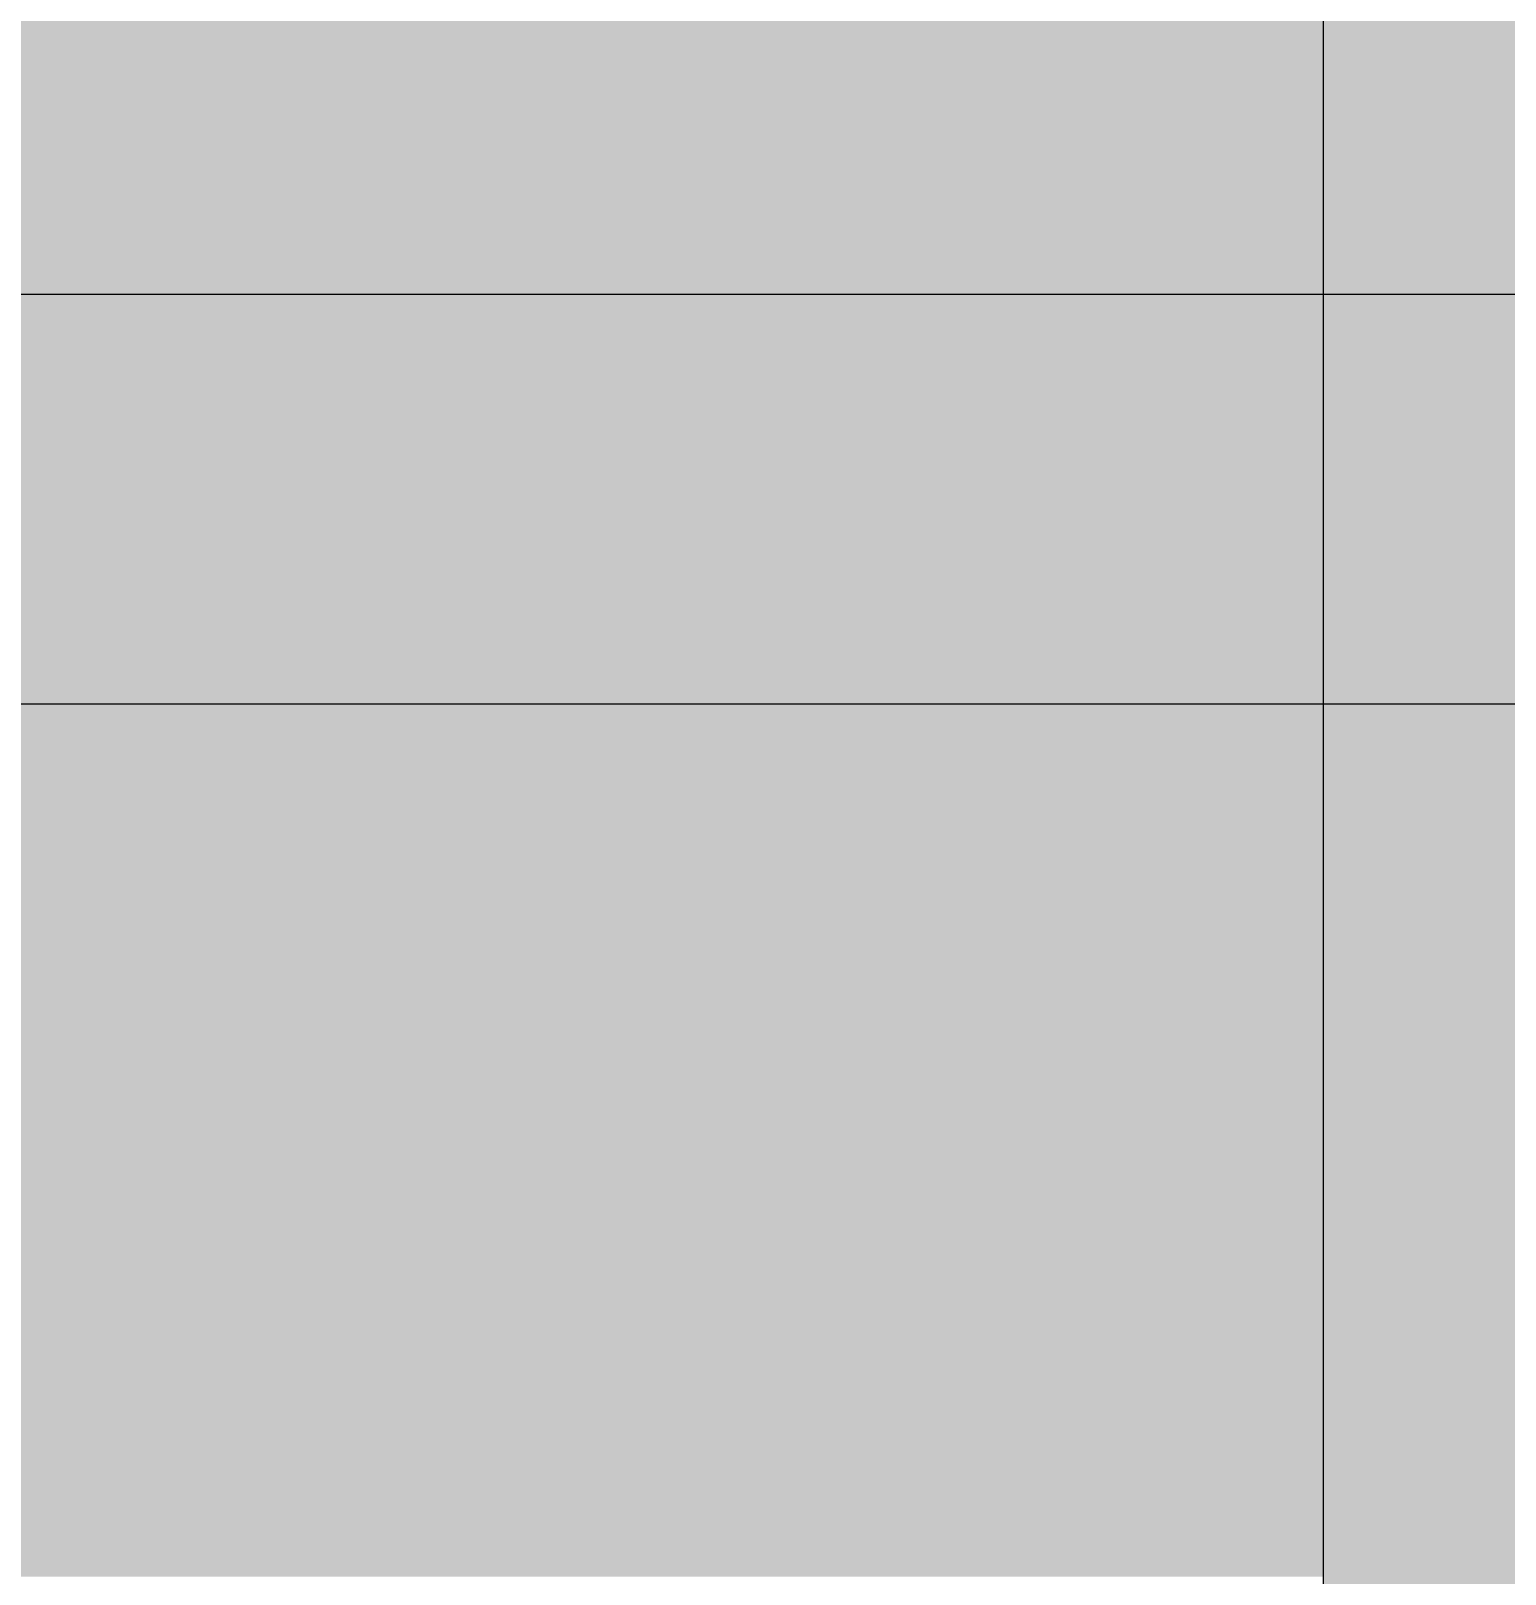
# Model space of a CAD drawing. Header units: millimetres. Extents: x 35877 to 3066687, y -650199 to -40525.
# Drawn here: x 149465.15 to 149483.14, y -179121.86 to -179103.03 of the extents above; entities that cross this region are included whole.
import ezdxf
from ezdxf import colors
from ezdxf.entities.mleader import LeaderData, LeaderLine
from ezdxf.math import Vec2, Vec3

# ---------------------------------------------------------------- set-up
doc = ezdxf.new("R2010")
doc.units = ezdxf.units.MM
doc.header["$MEASUREMENT"] = 0
doc.layers.add('dim05', color=1, linetype='Continuous', lineweight=13)
doc.layers.add('FURNITURE', color=32, linetype='Continuous', lineweight=9)
doc.styles.get("Standard").update_dxf_attribs({"font": 'arial.ttf', "height": 6})

msp = doc.modelspace()

# ---------------------------------------------------------------- hatches: boundary and pattern name
at = {"layer": 'dim05', "lineweight": 0, "true_color": 0xd5d3c0, "transparency": 33554559}
h = msp.add_hatch(color=254, dxfattribs=at)
h.dxf.hatch_style = 1
h.paths.add_polyline_path([(149521.9181789453, -179056.8135663645), (149485.9181789447, -179056.8135663645), (149485.9181789447, -179061.8135663645), (149521.9181789453, -179061.8135663645)])
h.paths.add_polyline_path([(149521.918207769, -179043.8166014899), (149485.9182077684, -179043.8166014899), (149485.9181789447, -179056.8135663645), (149521.9181789453, -179056.8135663645)])
h.paths.add_polyline_path([(149485.9182405954, -179043.81660149), (149480.9182405954, -179043.81660149), (149480.9181789447, -179056.8135663645), (149485.9181789447, -179056.8135663645)])
h.paths.add_polyline_path([(149480.918275424, -179043.81660149), (149442.4182754241, -179043.81660149), (149442.4181789448, -179056.8135663645), (149480.9181789447, -179056.8135663645)])
h.paths.add_polyline_path([(149467.7359881244, -179049.401896742), (149455.6003697651, -179049.401896742), (149455.6004662444, -179043.81660149), (149467.7360846038, -179043.81660149)], flags=16)
h.paths.add_polyline_path([(149480.9181789447, -179056.8135663645), (149442.4181789448, -179056.8135663645), (149442.4181789448, -179061.8135663645), (149480.9181789447, -179061.8135663645)])
h.paths.add_polyline_path([(149485.9181789447, -179056.8135663645), (149480.9181789447, -179056.8135663645), (149480.9181789447, -179061.8135663645), (149485.9181789447, -179061.8135663645)])
h.paths.add_polyline_path([(149485.9181789447, -179061.8135663645), (149480.9181789447, -179061.8135663645), (149480.9181789447, -179106.2425551697), (149485.9181789447, -179106.2425551697)])
h.paths.add_polyline_path([(149480.9181789447, -179061.8135663645), (149442.4181789448, -179061.8135663645), (149442.4181789448, -179106.2425551697), (149480.9181789447, -179106.2425551697)])
h.paths.add_polyline_path([(149476.9142518071, -179065.1912166982), (149476.9142518071, -179102.8649048361), (149446.4221060824, -179102.8649048361), (149446.4221060824, -179065.1912166982)], flags=16)
h.paths.add_polyline_path([(149480.9181789447, -179106.2425551697), (149442.4181789448, -179106.2425551697), (149442.4181789448, -179111.2425551697), (149480.9181789447, -179111.2425551697)])
h.paths.add_polyline_path([(149485.9181789447, -179106.2425551697), (149480.9181789447, -179106.2425551697), (149480.9181789447, -179111.2425551697), (149485.9181789447, -179111.2425551697)])
h.paths.add_polyline_path([(149485.9181789447, -179111.2425551697), (149480.9181789447, -179111.2425551697), (149480.9181789447, -179121.8901657109), (149480.9573312991, -179123.9145726391), (149480.9181789447, -179123.9145726391), (149480.9181789447, -179154.8135663644), (149485.9181789447, -179154.8135663644)])
h.paths.add_polyline_path([(149480.9181789447, -179111.2425551697), (149442.4181789448, -179111.2425551697), (149442.4181789448, -179121.8901657094), (149480.9181789447, -179121.8901657094)])
edge = h.paths.add_edge_path()
edge.add_line((149480.9181789447, -179123.9145726391), (149466.3678557327, -179123.9145726391))
edge.add_arc((149466.1514331785, -179138.6797323674), 14.76674576621739, -1.1289102985756472e-10, 89.16023861221731, ccw=False)
edge.add_line((149480.9181789447, -179138.6797323674), (149480.9181789447, -179123.9145726391))
edge = h.paths.add_edge_path()
edge.add_arc((149466.1514331785, -179138.6797323674), 14.76674576624646, -89.16023861221731, 1.1289102985756472e-10, ccw=False)
edge.add_line((149466.3678557327, -179153.4448920957), (149480.9181789447, -179153.4448920957))
edge.add_line((149480.9181789447, -179153.4448920957), (149480.9181789447, -179138.6797323674))
edge = h.paths.add_edge_path()
edge.add_arc((149466.1514331785, -179138.6797323674), 14.76674576624646, 90.83976138778269, 180.0000000001129, ccw=False)
edge.add_line((149465.9350106242, -179123.9145726391), (149442.4181789448, -179123.9145726391))
edge.add_line((149442.4181789448, -179123.9145726391), (149442.4181789448, -179154.8135663644))
edge.add_line((149442.4181789448, -179154.8135663644), (149451.3846874122, -179154.8135663644))
edge.add_line((149451.3846874122, -179154.8135663644), (149451.3846874122, -179153.4448920957))
edge.add_line((149451.3846874122, -179153.4448920957), (149465.9350106242, -179153.4448920957))
edge.add_arc((149466.1514331785, -179138.6797323674), 14.76674576621739, 179.9999999998871, 269.16023861221726, ccw=False)
h.paths.add_polyline_path([(149442.4181789448, -179123.9145726391), (149437.4181789448, -179123.9145726391), (149437.4181789448, -179154.8135663644), (149442.4181789448, -179154.8135663644)])
h.paths.add_polyline_path([(149442.4181789448, -179111.2425551697), (149437.4181789448, -179111.2425551697), (149437.4181789448, -179121.8901657094), (149442.4181789448, -179121.8901657094)])
h.paths.add_polyline_path([(149442.4181789448, -179106.2425551697), (149437.4181789448, -179106.2425551697), (149437.4181789448, -179111.2425551697), (149442.4181789448, -179111.2425551697)])
h.paths.add_polyline_path([(149442.4181789448, -179061.8135663645), (149437.4181789448, -179061.8135663645), (149437.4181789448, -179106.2425551697), (149442.4181789448, -179106.2425551697)])
h.paths.add_polyline_path([(149442.4181789448, -179056.8135663645), (149437.4181789448, -179056.8135663645), (149437.4181789448, -179061.8135663645), (149442.4181789448, -179061.8135663645)])
h.paths.add_polyline_path([(149442.4183102527, -179043.8166014899), (149437.4183102527, -179043.8166014899), (149437.4181789448, -179056.8135663645), (149442.4181789448, -179056.8135663645)])
h.paths.add_polyline_path([(149467.7360846038, -179043.81660149), (149455.6004662444, -179043.81660149), (149455.6003697651, -179049.401896742), (149467.7359881244, -179049.401896742)], flags=16)

# ---------------------------------------------------------------- linework, layer by layer
at = {"layer": 'FURNITURE', "lineweight": 0, "transparency": 33554687}
for p, q in [((149480.9181789447, -179043.8166014899, -0.1354038033937578), (149480.9181789447, -179154.8135701805, -0.1354038033937578)), ((149437.4181789447, -179106.2425589857, -0.1354038033937578), (149521.9181789453, -179106.2425589857, -0.1354038033937578)), ((149437.4181789447, -179111.2425589857, -0.1354038033937578), (149521.9181789453, -179111.2425589857, -0.1354038033937578))]:
    msp.add_line(p, q, dxfattribs=at)

# ---------------------------------------------------------------- leaders
at = {"layer": 'dim05', "color": 1, "lineweight": 0, "transparency": 33554687}
ml = msp.add_multileader_mtext('Standard', dxfattribs=at)
ml.set_content('Finished in Veneer', color=1)
ml.set_leader_properties(color=5)
ml.build(insert=Vec2(0, 0))
ml.multileader.update_dxf_attribs({"text_right_attachment_type": 6, "dogleg_length": 0.36, "arrow_head_size": 2})
ctx = ml.context
ctx.base_point, ctx.char_height, ctx.arrow_head_size, ctx.landing_gap_size, ctx.plane_origin = Vec3(149533.4054115863, -179122.6936836898, -0.1354038033937578), 2, 2, 0.09, Vec3(149518.2737852908, -179122.6936836898, -0.1354038033937578)
ctx.right_attachment = 6
notes = []
notes.append((ctx, [(0, (1, 1, 0), (149533.0454115864, -179122.6936836898, -0.1354038033937578), (1, 0), 0.36, [(0, [(149475.1127197893, -179122.6936836898, -0.1354038033937578)], 0, [])])]))
ctx.mtext.insert, ctx.mtext.width, ctx.mtext.flow_direction = Vec3(149533.4954115863, -179121.6773126121, -0.1354038033937578), 14.68212824010914, 5
for ctx, leaders in notes:
    for number, flags, end, landing, length, lines in leaders:
        leader = LeaderData()
        leader.index, (leader.has_last_leader_line, leader.has_dogleg_vector, leader.attachment_direction) = number, flags
        leader.last_leader_point, leader.dogleg_vector, leader.dogleg_length = Vec3(end), Vec3(landing), length
        for number, points, colour, breaks in lines:
            line = LeaderLine()
            line.index, line.vertices, line.color, line.breaks = number, Vec3.list(points), colors.encode_raw_color(colour), breaks
            leader.lines.append(line)
        ctx.leaders.append(leader)

doc.saveas('drawing.dxf')
